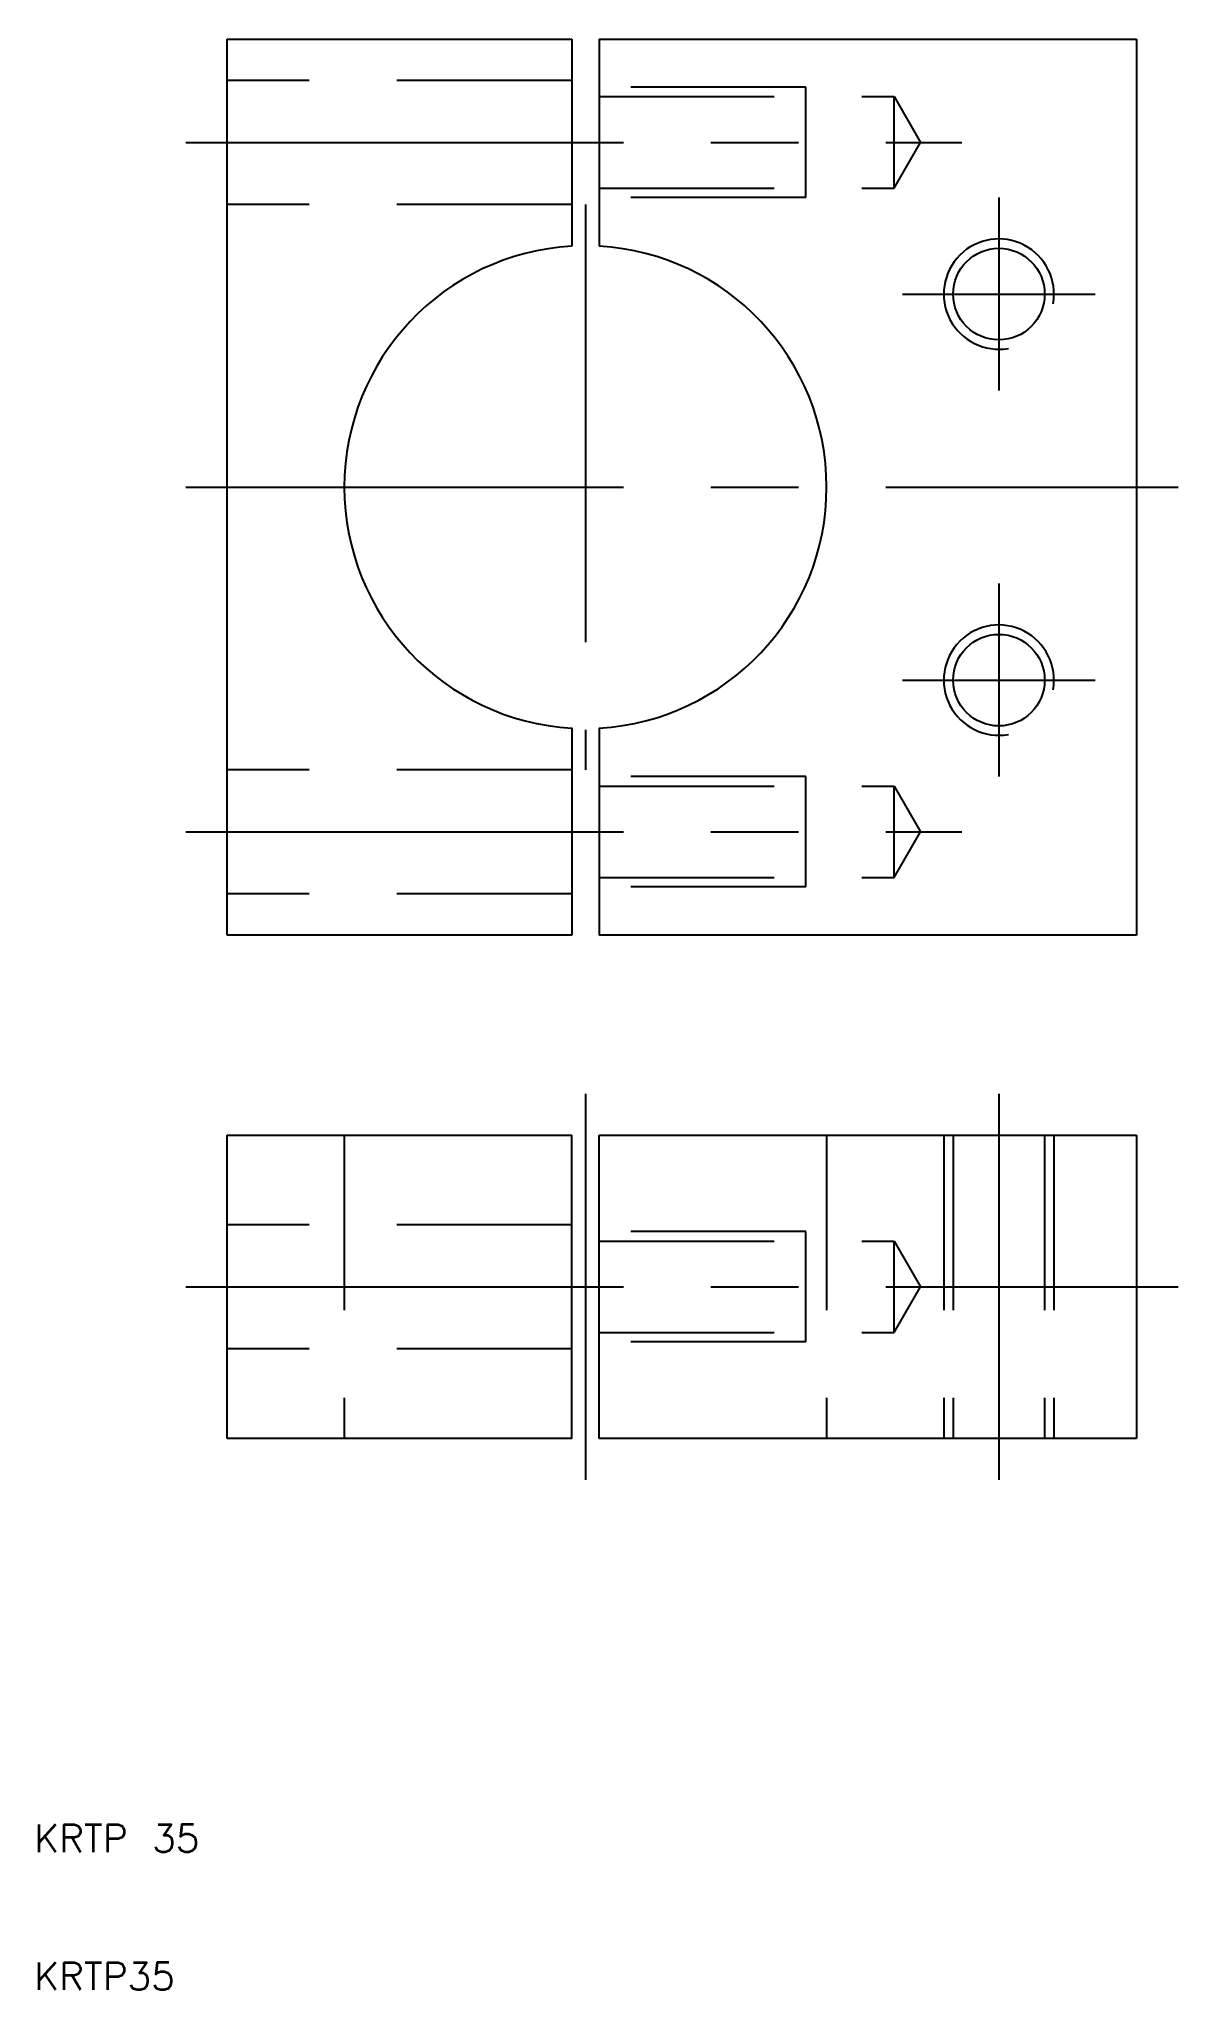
# Model space of a CAD drawing. Extents: x 10 to 93, y 10 to 152.
import ezdxf

# ---------------------------------------------------------------- set-up
doc = ezdxf.new("R2010")
doc.units = 0
doc.linetypes.add('CENTER', pattern=[50.8, 31.75, -6.35, 6.35, -6.35])
doc.linetypes.add('DASHED', pattern=[19.05, 12.7, -6.35])
doc.layers.get('0').update_dxf_attribs({"linetype": 'CONTINUOUS'})
doc.layers.add('CENTER', color=1, linetype='CENTER')
doc.styles.get("Standard").update_dxf_attribs({"font": 'txt.shx'})

msp = doc.modelspace()

# ---------------------------------------------------------------- linework, layer by layer
for p, q in [((24, 86.5), (24, 151.5)), ((24, 151.5), (49, 151.5)), ((49, 151.5), (49, 136.47)), ((51, 151.5), (90, 151.5)), ((51, 151.5), (51, 136.47)), ((90, 151.5), (90, 86.5)), ((49, 101.53), (49, 86.5)), ((51, 101.53), (51, 86.5)), ((49, 86.5), (24, 86.5)), ((90, 86.5), (51, 86.5)), ((24, 72), (49, 72)), ((24, 50), (24, 72)), ((49, 50), (49, 72)), ((51, 72), (90, 72)), ((51, 50), (51, 72)), ((90, 72), (90, 50)), ((49, 50), (24, 50)), ((90, 50), (51, 50))]:
    msp.add_line(p, q)
at = {"color": 3, "linetype": 'DASHED'}
for p, q in [((49, 148.5), (24, 148.5)), ((66, 148), (51, 148)), ((51, 147.32), (72.4, 147.32)), ((66, 140), (66, 148)), ((72.4, 147.32), (74.32, 144)), ((72.4, 140.68), (72.4, 147.32)), ((72.4, 140.68), (74.32, 144)), ((51, 140.68), (72.4, 140.68)), ((49, 139.5), (24, 139.5)), ((66, 140), (51, 140)), ((49, 98.5), (24, 98.5)), ((66, 98), (51, 98)), ((66, 90), (66, 98)), ((51, 97.32), (72.4, 97.32)), ((72.4, 97.32), (74.32, 94)), ((72.4, 90.68), (72.4, 97.32)), ((72.4, 90.68), (74.32, 94)), ((51, 90.68), (72.4, 90.68)), ((49, 89.5), (24, 89.5)), ((66, 90), (51, 90)), ((32.5, 72), (32.5, 50)), ((67.5, 72), (67.5, 50)), ((76, 72), (76, 50)), ((76.68, 72), (76.68, 50)), ((83.32, 72), (83.32, 50)), ((84, 72), (84, 50)), ((49, 65.5), (24, 65.5)), ((66, 65), (51, 65)), ((51, 64.32), (72.4, 64.32)), ((66, 57), (66, 65)), ((72.4, 64.32), (74.32, 61)), ((72.4, 57.68), (72.4, 64.32)), ((72.4, 57.68), (74.32, 61)), ((51, 57.68), (72.4, 57.68)), ((66, 57), (51, 57)), ((49, 56.5), (24, 56.5))]:
    msp.add_line(p, q, dxfattribs=at)
for centre in [(80, 133), (80, 105)]:
    msp.add_circle(centre, 3.32)
for start, end in [(93.2758, 266.7242), (273.2758, 86.7242)]:
    msp.add_arc((50, 119), 17.5, start, end)
at = {"color": 3}
for centre in [(80, 133), (80, 105)]:
    msp.add_arc(centre, 4, 350, 280, dxfattribs=at)
at = {"layer": 'CENTER'}
for p, q in [((21, 144), (77.32, 144)), ((50, 139.5), (50, 98.5)), ((80, 140), (80, 126)), ((73, 133), (87, 133)), ((21, 119), (93, 119)), ((80, 112), (80, 98)), ((73, 105), (87, 105)), ((21, 94), (77.32, 94)), ((50, 75), (50, 47)), ((80, 75), (80, 47)), ((21, 61), (93, 61))]:
    msp.add_line(p, q, dxfattribs=at)

# ---------------------------------------------------------------- texts
for s, p in [('KRTP 35', (10, 20)), ('KRTP35', (10, 10))]:
    msp.add_text(s, height=2).set_placement(p)

doc.saveas('drawing.dxf')
